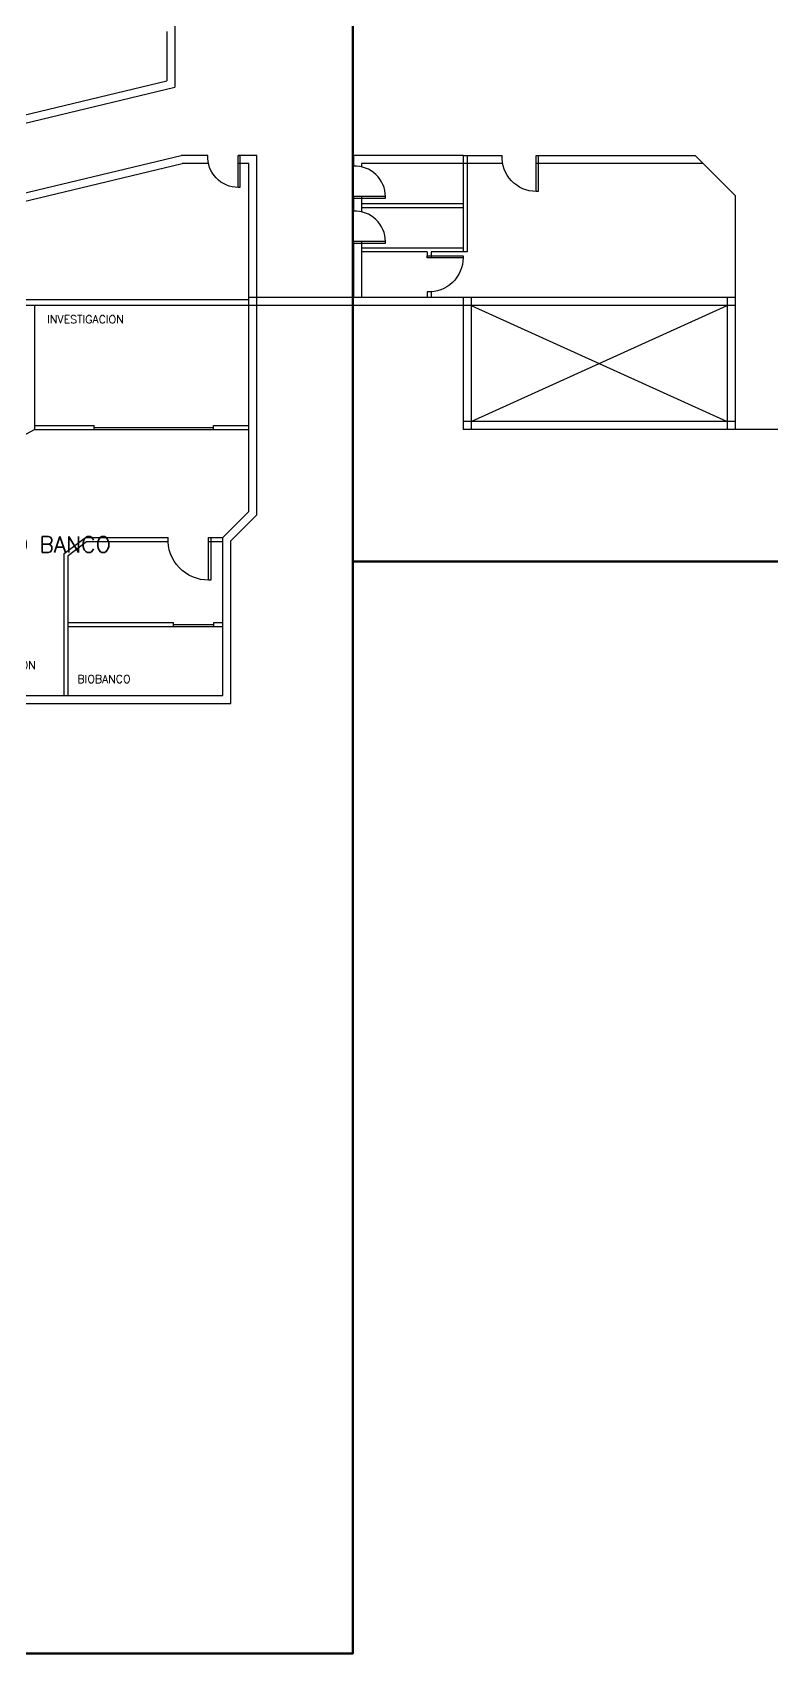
# Model space of a CAD drawing. Header units: metres. Extents: x 51 to 18146, y -212 to 18074.
# Drawn here: x 166.98 to 185.44, y 50 to 90.52 of the extents above; entities that cross this region are included whole.
import ezdxf

# ---------------------------------------------------------------- set-up
doc = ezdxf.new("R2010")
doc.units = ezdxf.units.M
doc.layers.get('0').update_dxf_attribs({"color": 250})
for name, color, linetype in [('NO', 250, 'Continuous'), ('PA', 7, 'Continuous'), ('PU', 1, 'Continuous'), ('TA', 3, 'Continuous')]:
    doc.layers.add(name, color=color, linetype=linetype)
doc.layers.add('ZONAS', color=20, linetype='Continuous', lineweight=50)
doc.layers.get('0').freeze()
doc.styles.add('ROMANS', font='romans', dxfattribs={"height": 0.13})

# ---------------------------------------------------------------- blocks, each defined once
blk = doc.blocks.new('P-DE')
at = {"color": 0}
blk.add_lwpolyline([(-0.05, 1), (-0.05, 0), (0, 0), (0, 1), (-0.05, 1, 0.429311), (-1, 0, 3.280951)], format="xyb", dxfattribs=at)

msp = doc.modelspace()

# ---------------------------------------------------------------- linework, layer by layer
at = {"layer": 'NO'}
for p, q in [((170.534, 90.947), (170.534, 89.153)), ((170.334, 90.547), (170.334, 89.311)), ((164.902, 88.004), (170.334, 89.311)), ((165.134, 87.854), (170.534, 89.153)), ((165.31, 86.152), (170.692, 87.447)), ((165.334, 85.952), (170.716, 87.247)), ((171.357, 87.447), (170.692, 87.447)), ((171.373, 87.247), (170.716, 87.247)), ((172.584, 87.447), (172.117, 87.447)), ((172.384, 87.247), (172.117, 87.247)), ((177.734, 87.447), (174.994, 87.447)), ((174.994, 87.447), (174.994, 87.178)), ((178.719, 87.247), (175.194, 87.247)), ((175.194, 87.247), (175.194, 87.162)), ((183.734, 87.247), (179.561, 87.247)), ((183.534, 87.447), (184.534, 86.447)), ((174.994, 86.418), (174.994, 86.053)), ((175.194, 86.418), (175.194, 86.037)), ((175.194, 86.243), (177.734, 86.243)), ((175.194, 86.143), (177.734, 86.143)), ((174.994, 85.293), (174.994, 83.897)), ((175.194, 85.293), (175.194, 83.897)), ((175.194, 85.136), (177.734, 85.136)), ((176.834, 85.036), (175.194, 85.036)), ((176.834, 85.036), (176.834, 84.891)), ((177.834, 85.036), (176.934, 85.036)), ((176.934, 85.036), (176.934, 84.891)), ((176.834, 84.036), (176.834, 83.897)), ((176.934, 84.037), (176.934, 83.897)), ((158.684, 83.847), (172.384, 83.847)), ((167.026, 83.697), (167.026, 80.597)), ((177.934, 83.697), (184.334, 80.797)), ((177.934, 80.797), (184.334, 83.697)), ((167.026, 80.697), (168.518, 80.697)), ((168.518, 80.597), (168.518, 80.697)), ((168.518, 80.647), (171.496, 80.647)), ((171.496, 80.697), (172.384, 80.697)), ((171.496, 80.597), (171.496, 80.697)), ((184.534, 80.797), (177.734, 80.797)), ((166.166, 80.13), (167.026, 80.597)), ((167.026, 80.597), (168.518, 80.597)), ((168.518, 80.597), (171.496, 80.597)), ((171.496, 80.597), (172.384, 80.597)), ((184.534, 80.597), (177.734, 80.597)), ((190.784, 80.597), (184.534, 80.597)), ((167.767, 77.497), (168.298, 77.897)), ((167.867, 77.447), (168.331, 77.797)), ((168.298, 77.897), (170.363, 77.897)), ((168.331, 77.797), (170.363, 77.797)), ((171.376, 77.897), (171.734, 77.897)), ((171.376, 77.797), (171.734, 77.797)), ((167.767, 73.947), (167.767, 77.497)), ((167.867, 73.947), (167.867, 77.447)), ((167.867, 75.773), (170.498, 75.773)), ((170.498, 75.673), (170.498, 75.773)), ((171.508, 75.773), (171.734, 75.773)), ((171.508, 75.673), (171.508, 75.773)), ((167.867, 75.673), (170.498, 75.673)), ((170.498, 75.723), (171.508, 75.723)), ((170.498, 75.673), (171.508, 75.673)), ((171.508, 75.673), (171.734, 75.673))]:
    msp.add_line(p, q, dxfattribs=at)
at = {"layer": 'PA', "color": 0}
msp.add_line((172.384, 83.697), (155.584, 83.697), dxfattribs=at)
at = {"layer": 'TA', "color": 0}
for p, q in [((172.384, 78.547), (172.384, 87.247)), ((172.584, 78.464), (172.584, 87.447)), ((177.734, 87.447), (177.734, 85.036)), ((177.734, 87.447), (178.706, 87.447)), ((177.834, 87.447), (177.834, 85.036)), ((179.561, 87.447), (183.534, 87.447)), ((184.534, 86.447), (184.534, 83.897)), ((177.734, 83.897), (172.384, 83.897)), ((184.534, 83.897), (177.734, 83.897)), ((177.734, 83.897), (177.734, 80.597)), ((177.934, 83.897), (177.934, 80.597)), ((184.334, 83.897), (184.334, 80.597)), ((184.534, 83.897), (184.534, 80.597)), ((177.734, 83.697), (172.384, 83.697)), ((184.534, 83.697), (177.734, 83.697)), ((171.734, 77.897), (172.384, 78.547)), ((171.934, 77.814), (172.584, 78.464)), ((171.734, 73.947), (171.734, 77.897)), ((171.934, 73.747), (171.934, 77.814)), ((158.684, 73.947), (171.734, 73.947)), ((158.684, 73.747), (171.934, 73.747))]:
    msp.add_line(p, q, dxfattribs=at)
at = {"layer": 'ZONAS', "color": 8, "lineweight": 140}
for points in [[(231.707, 116.212), (231.707, 77.298), (174.979, 77.298), (174.979, 90.747)], [(174.979, 77.298), (174.979, 50.004), (123.309, 50.004), (123.312, 63.005)]]:
    msp.add_lwpolyline(points, dxfattribs=at)

# ---------------------------------------------------------------- block references
at = {"layer": 'PU', "color": 0}
for p, xscale, yscale, zscale, rotation in [((172.157, 87.447), -0.8, 0.8, 0.8, 180), ((174.994, 86.378), 0.8, 0.8, 0.8, 270), ((179.606, 87.447), -0.9, 0.9, 0.9, 180), ((174.994, 85.253), 0.8, 0.8, 0.8, 270), ((176.834, 84.936), -0.9, 0.9, 0.9, 270), ((171.429, 77.897), -1.065851216949299, 1.065851216949299, 1.065851216949299, 180)]:
    msp.add_blockref('P-DE', p, dxfattribs=dict(at, xscale=xscale, yscale=yscale, zscale=zscale, rotation=rotation))

# ---------------------------------------------------------------- texts
at = {"layer": 'NO', "color": 0, "style": 'ROMANS'}
for s, height, p in [('INVESTIGACION', 0.2, (167.345, 83.251)), ('LABORATORIO GENETICA-BIO BANCO', 0.4, (159.281, 77.523)), ('COORDINACION', 0.2, (165.107, 74.609)), ('BIOBANCO', 0.2, (168.099, 74.261))]:
    msp.add_text(s, height=height, dxfattribs=at).set_placement(p)

doc.saveas('drawing.dxf')
